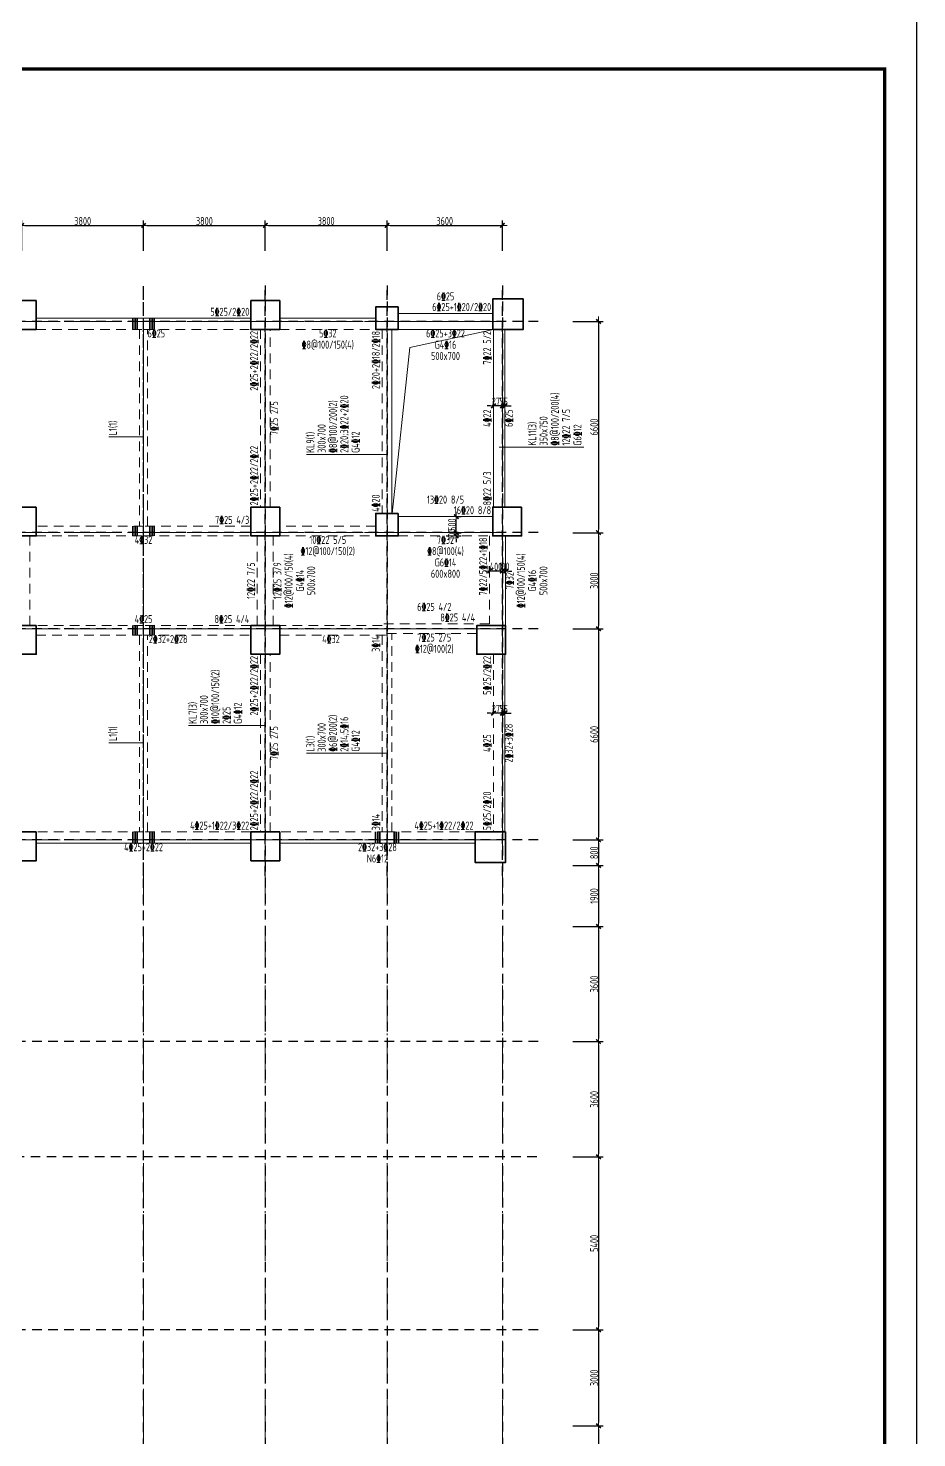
# Model space of a CAD drawing. Header units: millimetres. Extents: x 539196 to 807275, y 431843 to 1156631.
# Drawn here: x 701555 to 729290, y 891184 to 935218 of the extents above; entities that cross this region are included whole.
import ezdxf
from ezdxf.enums import TextEntityAlignment as Align

# ---------------------------------------------------------------- set-up
doc = ezdxf.new("R2010")
doc.units = ezdxf.units.MM
doc.header["$MEASUREMENT"] = 0
for name, pattern in [('DOTE', [2.42, 2, -0.2, 0.02, -0.2]), ('点划线', [1850, 1200, -300, 50, -300]), ('虚线', [500, 300, -200])]:
    doc.linetypes.add(name, pattern=pattern)
doc.layers.add('DOTE', color=1, linetype='DOTE')
doc.layers.add('PUB_TITLE', color=4, linetype='Continuous')
for name, color, linetype, lineweight in [('尺寸标注-梁', 3, 'Continuous', 18), ('板洞边线', 253, 'Continuous', 18), ('梁原位标注', 7, 'Continuous', 18), ('梁名称编号', 2, 'Continuous', 18), ('梁标注引线', 2, 'Continuous', 18), ('梁附加箍筋', 1, 'Continuous', 35), ('梁集中标注', 2, 'Continuous', 18), ('砼柱', 2, 'Continuous', 35), ('砼梁', 4, 'Continuous', 18), ('轴线', 9, '点划线', 18), ('轴线标注', 3, 'Continuous', 18)]:
    doc.layers.add(name, color=color, linetype=linetype, lineweight=lineweight)
doc.styles.add('样式 1_yjk_yjk_yjk_yjk_yjk_yjk_yjk_yjk_yjk_yjk', font='yjkeng.shx', dxfattribs={"width": 0.7, "bigfont": 'yjkchn.shx'})
doc.dimstyles.new('盈建科结构_yjk_yjk_yjk_yjk_yjk_yjk_yjk_yjk_yjk_yjk', dxfattribs={"dimscale": 100, "dimtxt": 2.5, "dimasz": 1, "dimexe": 1.5, "dimexo": 0.625, "dimgap": 0.1, "dimtad": 1, "dimdec": 0, "dimrnd": 1, "dimzin": 0, "dimdsep": 46, "dimtxsty": '样式 1_yjk_yjk_yjk_yjk_yjk_yjk_yjk_yjk_yjk_yjk', "dimblk": '_yjkbk', "dimblk1": 'ARCHTICK', "dimblk2": 'ARCHTICK', "dimcen": 0.09, "dimadec": 0, "dimazin": 0, "dimtfac": 1, "dimtdec": 4, "dimtix": 1, "dimtmove": 2, "dimatfit": 3, "dimfxl": 0, "dimtolj": 1, "dimtzin": 0, "dimarcsym": 0})

# ---------------------------------------------------------------- blocks, each defined once
blk = doc.blocks.new('_yjkbk')
blk.add_line((-1, 0), (1.5, 0))
blk.add_lwpolyline([(-0.7, -0.7, 0.5, 0.5, 0), (0.7, 0.7, 0.5, 0.5, 0)], format="xyseb")
blk = doc.blocks.new('*D367')
at = {"layer": 'Defpoints', "color": 0}
for p in [(716355, 913820), (716355, 913819), (716430, 913819)]:
    blk.add_point(p, dxfattribs=at)
at = {"layer": '尺寸标注-梁', "color": 0, "lineweight": -2}
for p, q in [((716255, 913820), (716155, 913820)), ((716355, 913819), (716355, 913970)), ((716430, 913820), (716355, 913820)), ((716430, 913819), (716430, 913970)), ((716530, 913820), (716630, 913820))]:
    blk.add_line(p, q, dxfattribs=at)
at = {"layer": '尺寸标注-梁', "color": 0, "lineweight": -2, "xscale": 100, "yscale": 100, "zscale": 100}
blk.add_blockref('_yjkbk', (716355, 913820), dxfattribs=at)
at = {"layer": '尺寸标注-梁', "color": 0, "lineweight": -2, "xscale": 100, "yscale": 100, "zscale": 100, "rotation": 180}
blk.add_blockref('_yjkbk', (716430, 913820), dxfattribs=at)
at = {"layer": '尺寸标注-梁', "color": 0, "insert": (716393, 913955), "char_height": 250, "attachment_point": 5, "style": '样式 1_yjk_yjk_yjk_yjk_yjk_yjk_yjk_yjk_yjk_yjk'}
blk.add_mtext('\\A1;75', dxfattribs=at)
blk = doc.blocks.new('_ARCHTICK')
at = {"color": 0, "linetype": 'ByBlock', "const_width": 0.15}
blk.add_lwpolyline([(-0.5, -0.5), (0.5, 0.5)], dxfattribs=at)
blk = doc.blocks.new('*D368')
at = {"layer": 'Defpoints', "color": 0}
for p in [(716080, 913820), (716080, 913819), (716355, 913819)]:
    blk.add_point(p, dxfattribs=at)
at = {"layer": '尺寸标注-梁', "color": 0, "lineweight": -2}
for p, q in [((715980, 913820), (715880, 913820)), ((716080, 913819), (716080, 913970)), ((716355, 913820), (716080, 913820)), ((716355, 913819), (716355, 913970)), ((716455, 913820), (716555, 913820))]:
    blk.add_line(p, q, dxfattribs=at)
at = {"layer": '尺寸标注-梁', "color": 0, "lineweight": -2, "xscale": 100, "yscale": 100, "zscale": 100}
blk.add_blockref('_yjkbk', (716080, 913820), dxfattribs=at)
at = {"layer": '尺寸标注-梁', "color": 0, "lineweight": -2, "xscale": 100, "yscale": 100, "zscale": 100, "rotation": 180}
blk.add_blockref('_yjkbk', (716355, 913820), dxfattribs=at)
at = {"layer": '尺寸标注-梁', "color": 0, "insert": (716218, 913955), "char_height": 250, "attachment_point": 5, "style": '样式 1_yjk_yjk_yjk_yjk_yjk_yjk_yjk_yjk_yjk_yjk'}
blk.add_mtext('\\A1;275', dxfattribs=at)
blk = doc.blocks.new('*D369')
at = {"layer": 'Defpoints', "color": 0}
for p in [(716355, 918260), (716355, 918259), (716455, 918259)]:
    blk.add_point(p, dxfattribs=at)
at = {"layer": '尺寸标注-梁', "color": 0, "lineweight": -2}
for p, q in [((716255, 918260), (716155, 918260)), ((716355, 918259), (716355, 918410)), ((716455, 918260), (716355, 918260)), ((716455, 918259), (716455, 918410)), ((716555, 918260), (716655, 918260))]:
    blk.add_line(p, q, dxfattribs=at)
at = {"layer": '尺寸标注-梁', "color": 0, "lineweight": -2, "xscale": 100, "yscale": 100, "zscale": 100}
blk.add_blockref('_yjkbk', (716355, 918260), dxfattribs=at)
at = {"layer": '尺寸标注-梁', "color": 0, "lineweight": -2, "xscale": 100, "yscale": 100, "zscale": 100, "rotation": 180}
blk.add_blockref('_yjkbk', (716455, 918260), dxfattribs=at)
at = {"layer": '尺寸标注-梁', "color": 0, "insert": (716405, 918395), "char_height": 250, "attachment_point": 5, "style": '样式 1_yjk_yjk_yjk_yjk_yjk_yjk_yjk_yjk_yjk_yjk'}
blk.add_mtext('\\A1;100', dxfattribs=at)
blk = doc.blocks.new('*D370')
at = {"layer": 'Defpoints', "color": 0}
for p in [(715955, 918260), (715955, 918259), (716355, 918259)]:
    blk.add_point(p, dxfattribs=at)
at = {"layer": '尺寸标注-梁', "color": 0, "lineweight": -2}
for p, q in [((715955, 918259), (715955, 918410)), ((716255, 918260), (716055, 918260)), ((716355, 918259), (716355, 918410))]:
    blk.add_line(p, q, dxfattribs=at)
at = {"layer": '尺寸标注-梁', "color": 0, "lineweight": -2, "xscale": 100, "yscale": 100, "zscale": 100, "rotation": 180}
blk.add_blockref('_yjkbk', (715955, 918260), dxfattribs=at)
at = {"layer": '尺寸标注-梁', "color": 0, "lineweight": -2, "xscale": 100, "yscale": 100, "zscale": 100}
blk.add_blockref('_yjkbk', (716355, 918260), dxfattribs=at)
at = {"layer": '尺寸标注-梁', "color": 0, "insert": (716155, 918395), "char_height": 250, "attachment_point": 5, "style": '样式 1_yjk_yjk_yjk_yjk_yjk_yjk_yjk_yjk_yjk_yjk'}
blk.add_mtext('\\A1;400', dxfattribs=at)
blk = doc.blocks.new('*D371')
at = {"layer": 'Defpoints', "color": 0}
for p in [(716355, 923420), (716355, 923419), (716430, 923419)]:
    blk.add_point(p, dxfattribs=at)
at = {"layer": '尺寸标注-梁', "color": 0, "lineweight": -2}
for p, q in [((716255, 923420), (716155, 923420)), ((716355, 923419), (716355, 923570)), ((716430, 923420), (716355, 923420)), ((716430, 923419), (716430, 923570)), ((716530, 923420), (716630, 923420))]:
    blk.add_line(p, q, dxfattribs=at)
at = {"layer": '尺寸标注-梁', "color": 0, "lineweight": -2, "xscale": 100, "yscale": 100, "zscale": 100}
blk.add_blockref('_yjkbk', (716355, 923420), dxfattribs=at)
at = {"layer": '尺寸标注-梁', "color": 0, "lineweight": -2, "xscale": 100, "yscale": 100, "zscale": 100, "rotation": 180}
blk.add_blockref('_yjkbk', (716430, 923420), dxfattribs=at)
at = {"layer": '尺寸标注-梁', "color": 0, "insert": (716393, 923555), "char_height": 250, "attachment_point": 5, "style": '样式 1_yjk_yjk_yjk_yjk_yjk_yjk_yjk_yjk_yjk_yjk'}
blk.add_mtext('\\A1;75', dxfattribs=at)
blk = doc.blocks.new('*D372')
at = {"layer": 'Defpoints', "color": 0}
for p in [(716080, 923420), (716080, 923419), (716355, 923419)]:
    blk.add_point(p, dxfattribs=at)
at = {"layer": '尺寸标注-梁', "color": 0, "lineweight": -2}
for p, q in [((715980, 923420), (715880, 923420)), ((716080, 923419), (716080, 923570)), ((716355, 923420), (716080, 923420)), ((716355, 923419), (716355, 923570)), ((716455, 923420), (716555, 923420))]:
    blk.add_line(p, q, dxfattribs=at)
at = {"layer": '尺寸标注-梁', "color": 0, "lineweight": -2, "xscale": 100, "yscale": 100, "zscale": 100}
blk.add_blockref('_yjkbk', (716080, 923420), dxfattribs=at)
at = {"layer": '尺寸标注-梁', "color": 0, "lineweight": -2, "xscale": 100, "yscale": 100, "zscale": 100, "rotation": 180}
blk.add_blockref('_yjkbk', (716355, 923420), dxfattribs=at)
at = {"layer": '尺寸标注-梁', "color": 0, "insert": (716218, 923555), "char_height": 250, "attachment_point": 5, "style": '样式 1_yjk_yjk_yjk_yjk_yjk_yjk_yjk_yjk_yjk_yjk'}
blk.add_mtext('\\A1;275', dxfattribs=at)
blk = doc.blocks.new('*D373')
at = {"layer": 'Defpoints', "color": 0}
for p in [(714915, 919459), (714916, 919459), (714915, 919359)]:
    blk.add_point(p, dxfattribs=at)
at = {"layer": '尺寸标注-梁', "color": 0, "lineweight": -2}
for p, q in [((714915, 919459), (715066, 919459)), ((714916, 919559), (714916, 919659)), ((714916, 919359), (714916, 919459)), ((714915, 919359), (715066, 919359)), ((714916, 919259), (714916, 919159))]:
    blk.add_line(p, q, dxfattribs=at)
at = {"layer": '尺寸标注-梁', "color": 0, "lineweight": -2, "xscale": 100, "yscale": 100, "zscale": 100}
for p, rotation in [((714916, 919459), 270), ((714916, 919359), 90)]:
    blk.add_blockref('_yjkbk', p, dxfattribs=dict(at, rotation=rotation))
at = {"layer": '尺寸标注-梁', "color": 0, "insert": (714781, 919409), "char_height": 250, "attachment_point": 5, "rotation": 90, "style": '样式 1_yjk_yjk_yjk_yjk_yjk_yjk_yjk_yjk_yjk_yjk'}
blk.add_mtext('\\A1;100', dxfattribs=at)
blk = doc.blocks.new('*D374')
at = {"layer": 'Defpoints', "color": 0}
for p in [(714915, 919959), (714916, 919959), (714915, 919459)]:
    blk.add_point(p, dxfattribs=at)
at = {"layer": '尺寸标注-梁', "color": 0, "lineweight": -2}
for p, q in [((714915, 919959), (715066, 919959)), ((714915, 919459), (715066, 919459)), ((714916, 919559), (714916, 919859))]:
    blk.add_line(p, q, dxfattribs=at)
at = {"layer": '尺寸标注-梁', "color": 0, "lineweight": -2, "xscale": 100, "yscale": 100, "zscale": 100}
for p, rotation in [((714916, 919959), 90), ((714916, 919459), 270)]:
    blk.add_blockref('_yjkbk', p, dxfattribs=dict(at, rotation=rotation))
at = {"layer": '尺寸标注-梁', "color": 0, "insert": (714781, 919709), "char_height": 250, "attachment_point": 5, "rotation": 90, "style": '样式 1_yjk_yjk_yjk_yjk_yjk_yjk_yjk_yjk_yjk_yjk'}
blk.add_mtext('\\A1;500', dxfattribs=at)
blk = doc.blocks.new('*D398')
at = {"layer": 'Defpoints', "color": 0}
for p in [(705155, 929059), (701355, 926059), (705155, 926059)]:
    blk.add_point(p, dxfattribs=at)
at = {"layer": '轴线标注', "color": 0, "lineweight": -2}
for p, q in [((701355, 928259), (701355, 929209)), ((705155, 928259), (705155, 929209)), ((701455, 929059), (705055, 929059))]:
    blk.add_line(p, q, dxfattribs=at)
at = {"layer": '轴线标注', "color": 0, "lineweight": -2, "xscale": 100, "yscale": 100, "zscale": 100, "rotation": 180}
blk.add_blockref('_yjkbk', (701355, 929059), dxfattribs=at)
at = {"layer": '轴线标注', "color": 0, "lineweight": -2, "xscale": 100, "yscale": 100, "zscale": 100}
blk.add_blockref('_yjkbk', (705155, 929059), dxfattribs=at)
at = {"layer": '轴线标注', "color": 0, "insert": (703255, 929194), "char_height": 250, "attachment_point": 5, "style": '样式 1_yjk_yjk_yjk_yjk_yjk_yjk_yjk_yjk_yjk_yjk'}
blk.add_mtext('\\A1;3800', dxfattribs=at)
blk = doc.blocks.new('*D400')
at = {"layer": 'Defpoints', "color": 0}
for p in [(708955, 929059), (705155, 926059), (708955, 926059)]:
    blk.add_point(p, dxfattribs=at)
at = {"layer": '轴线标注', "color": 0, "lineweight": -2}
for p, q in [((705155, 928259), (705155, 929209)), ((708955, 928259), (708955, 929209)), ((705255, 929059), (708855, 929059))]:
    blk.add_line(p, q, dxfattribs=at)
at = {"layer": '轴线标注', "color": 0, "lineweight": -2, "xscale": 100, "yscale": 100, "zscale": 100, "rotation": 180}
blk.add_blockref('_yjkbk', (705155, 929059), dxfattribs=at)
at = {"layer": '轴线标注', "color": 0, "lineweight": -2, "xscale": 100, "yscale": 100, "zscale": 100}
blk.add_blockref('_yjkbk', (708955, 929059), dxfattribs=at)
at = {"layer": '轴线标注', "color": 0, "insert": (707055, 929194), "char_height": 250, "attachment_point": 5, "style": '样式 1_yjk_yjk_yjk_yjk_yjk_yjk_yjk_yjk_yjk_yjk'}
blk.add_mtext('\\A1;3800', dxfattribs=at)
blk = doc.blocks.new('*D402')
at = {"layer": 'Defpoints', "color": 0}
for p in [(712755, 929059), (708955, 926059), (712755, 926059)]:
    blk.add_point(p, dxfattribs=at)
at = {"layer": '轴线标注', "color": 0, "lineweight": -2}
for p, q in [((708955, 928259), (708955, 929209)), ((712755, 928259), (712755, 929209)), ((709055, 929059), (712655, 929059))]:
    blk.add_line(p, q, dxfattribs=at)
at = {"layer": '轴线标注', "color": 0, "lineweight": -2, "xscale": 100, "yscale": 100, "zscale": 100, "rotation": 180}
blk.add_blockref('_yjkbk', (708955, 929059), dxfattribs=at)
at = {"layer": '轴线标注', "color": 0, "lineweight": -2, "xscale": 100, "yscale": 100, "zscale": 100}
blk.add_blockref('_yjkbk', (712755, 929059), dxfattribs=at)
at = {"layer": '轴线标注', "color": 0, "insert": (710855, 929194), "char_height": 250, "attachment_point": 5, "style": '样式 1_yjk_yjk_yjk_yjk_yjk_yjk_yjk_yjk_yjk_yjk'}
blk.add_mtext('\\A1;3800', dxfattribs=at)
blk = doc.blocks.new('*D404')
at = {"layer": 'Defpoints', "color": 0}
for p in [(716355, 929059), (712755, 926059), (716355, 926059)]:
    blk.add_point(p, dxfattribs=at)
at = {"layer": '轴线标注', "color": 0, "lineweight": -2}
for p, q in [((712755, 928259), (712755, 929209)), ((716355, 928259), (716355, 929209)), ((712855, 929059), (716255, 929059))]:
    blk.add_line(p, q, dxfattribs=at)
at = {"layer": '轴线标注', "color": 0, "lineweight": -2, "xscale": 100, "yscale": 100, "zscale": 100, "rotation": 180}
blk.add_blockref('_yjkbk', (712755, 929059), dxfattribs=at)
at = {"layer": '轴线标注', "color": 0, "lineweight": -2, "xscale": 100, "yscale": 100, "zscale": 100}
blk.add_blockref('_yjkbk', (716355, 929059), dxfattribs=at)
at = {"layer": '轴线标注', "color": 0, "insert": (714555, 929194), "char_height": 250, "attachment_point": 5, "style": '样式 1_yjk_yjk_yjk_yjk_yjk_yjk_yjk_yjk_yjk_yjk'}
blk.add_mtext('\\A1;3600', dxfattribs=at)
blk = doc.blocks.new('*D406')
at = {"layer": 'Defpoints', "color": 0}
for p in [(716355, 926059), (716355, 919459), (719355, 919459)]:
    blk.add_point(p, dxfattribs=at)
at = {"layer": '轴线标注', "color": 0, "lineweight": -2}
for p, q in [((718555, 926059), (719505, 926059)), ((719355, 925959), (719355, 919559)), ((718555, 919459), (719505, 919459))]:
    blk.add_line(p, q, dxfattribs=at)
at = {"layer": '轴线标注', "color": 0, "lineweight": -2, "xscale": 100, "yscale": 100, "zscale": 100}
for p, rotation in [((719355, 926059), 90), ((719355, 919459), 270)]:
    blk.add_blockref('_yjkbk', p, dxfattribs=dict(at, rotation=rotation))
at = {"layer": '轴线标注', "color": 0, "insert": (719220, 922759), "char_height": 250, "attachment_point": 5, "rotation": 90, "style": '样式 1_yjk_yjk_yjk_yjk_yjk_yjk_yjk_yjk_yjk_yjk'}
blk.add_mtext('\\A1;6600', dxfattribs=at)
blk = doc.blocks.new('*D408')
at = {"layer": 'Defpoints', "color": 0}
for p in [(716355, 919459), (716355, 916459), (719355, 916459)]:
    blk.add_point(p, dxfattribs=at)
at = {"layer": '轴线标注', "color": 0, "lineweight": -2}
for p, q in [((718555, 919459), (719505, 919459)), ((719355, 919359), (719355, 916559)), ((718555, 916459), (719505, 916459))]:
    blk.add_line(p, q, dxfattribs=at)
at = {"layer": '轴线标注', "color": 0, "lineweight": -2, "xscale": 100, "yscale": 100, "zscale": 100}
for p, rotation in [((719355, 919459), 90), ((719355, 916459), 270)]:
    blk.add_blockref('_yjkbk', p, dxfattribs=dict(at, rotation=rotation))
at = {"layer": '轴线标注', "color": 0, "insert": (719220, 917959), "char_height": 250, "attachment_point": 5, "rotation": 90, "style": '样式 1_yjk_yjk_yjk_yjk_yjk_yjk_yjk_yjk_yjk_yjk'}
blk.add_mtext('\\A1;3000', dxfattribs=at)
blk = doc.blocks.new('*D410')
at = {"layer": 'Defpoints', "color": 0}
for p in [(716355, 916459), (716355, 909859), (719355, 909859)]:
    blk.add_point(p, dxfattribs=at)
at = {"layer": '轴线标注', "color": 0, "lineweight": -2}
for p, q in [((718555, 916459), (719505, 916459)), ((719355, 916359), (719355, 909959)), ((718555, 909859), (719505, 909859))]:
    blk.add_line(p, q, dxfattribs=at)
at = {"layer": '轴线标注', "color": 0, "lineweight": -2, "xscale": 100, "yscale": 100, "zscale": 100}
for p, rotation in [((719355, 916459), 90), ((719355, 909859), 270)]:
    blk.add_blockref('_yjkbk', p, dxfattribs=dict(at, rotation=rotation))
at = {"layer": '轴线标注', "color": 0, "insert": (719220, 913159), "char_height": 250, "attachment_point": 5, "rotation": 90, "style": '样式 1_yjk_yjk_yjk_yjk_yjk_yjk_yjk_yjk_yjk_yjk'}
blk.add_mtext('\\A1;6600', dxfattribs=at)
blk = doc.blocks.new('*D412')
at = {"layer": 'Defpoints', "color": 0}
for p in [(716355, 909859), (716355, 909059), (719355, 909059)]:
    blk.add_point(p, dxfattribs=at)
at = {"layer": '轴线标注', "color": 0, "lineweight": -2}
for p, q in [((718555, 909859), (719505, 909859)), ((719355, 909759), (719355, 909159)), ((718555, 909059), (719505, 909059))]:
    blk.add_line(p, q, dxfattribs=at)
at = {"layer": '轴线标注', "color": 0, "lineweight": -2, "xscale": 100, "yscale": 100, "zscale": 100}
for p, rotation in [((719355, 909859), 90), ((719355, 909059), 270)]:
    blk.add_blockref('_yjkbk', p, dxfattribs=dict(at, rotation=rotation))
at = {"layer": '轴线标注', "color": 0, "insert": (719220, 909459), "char_height": 250, "attachment_point": 5, "rotation": 90, "style": '样式 1_yjk_yjk_yjk_yjk_yjk_yjk_yjk_yjk_yjk_yjk'}
blk.add_mtext('\\A1;800', dxfattribs=at)
blk = doc.blocks.new('*D414')
at = {"layer": 'Defpoints', "color": 0}
for p in [(716355, 909059), (716355, 907159), (719355, 907159)]:
    blk.add_point(p, dxfattribs=at)
at = {"layer": '轴线标注', "color": 0, "lineweight": -2}
for p, q in [((718555, 909059), (719505, 909059)), ((719355, 908959), (719355, 907259)), ((718555, 907159), (719505, 907159))]:
    blk.add_line(p, q, dxfattribs=at)
at = {"layer": '轴线标注', "color": 0, "lineweight": -2, "xscale": 100, "yscale": 100, "zscale": 100}
for p, rotation in [((719355, 909059), 90), ((719355, 907159), 270)]:
    blk.add_blockref('_yjkbk', p, dxfattribs=dict(at, rotation=rotation))
at = {"layer": '轴线标注', "color": 0, "insert": (719220, 908109), "char_height": 250, "attachment_point": 5, "rotation": 90, "style": '样式 1_yjk_yjk_yjk_yjk_yjk_yjk_yjk_yjk_yjk_yjk'}
blk.add_mtext('\\A1;1900', dxfattribs=at)
blk = doc.blocks.new('*D416')
at = {"layer": 'Defpoints', "color": 0}
for p in [(716355, 907159), (716355, 903559), (719355, 903559)]:
    blk.add_point(p, dxfattribs=at)
at = {"layer": '轴线标注', "color": 0, "lineweight": -2}
for p, q in [((718555, 907159), (719505, 907159)), ((719355, 907059), (719355, 903659)), ((718555, 903559), (719505, 903559))]:
    blk.add_line(p, q, dxfattribs=at)
at = {"layer": '轴线标注', "color": 0, "lineweight": -2, "xscale": 100, "yscale": 100, "zscale": 100}
for p, rotation in [((719355, 907159), 90), ((719355, 903559), 270)]:
    blk.add_blockref('_yjkbk', p, dxfattribs=dict(at, rotation=rotation))
at = {"layer": '轴线标注', "color": 0, "insert": (719220, 905359), "char_height": 250, "attachment_point": 5, "rotation": 90, "style": '样式 1_yjk_yjk_yjk_yjk_yjk_yjk_yjk_yjk_yjk_yjk'}
blk.add_mtext('\\A1;3600', dxfattribs=at)
blk = doc.blocks.new('*D418')
at = {"layer": 'Defpoints', "color": 0}
for p in [(716355, 903559), (716355, 899959), (719355, 899959)]:
    blk.add_point(p, dxfattribs=at)
at = {"layer": '轴线标注', "color": 0, "lineweight": -2}
for p, q in [((718555, 903559), (719505, 903559)), ((719355, 903459), (719355, 900059)), ((718555, 899959), (719505, 899959))]:
    blk.add_line(p, q, dxfattribs=at)
at = {"layer": '轴线标注', "color": 0, "lineweight": -2, "xscale": 100, "yscale": 100, "zscale": 100}
for p, rotation in [((719355, 903559), 90), ((719355, 899959), 270)]:
    blk.add_blockref('_yjkbk', p, dxfattribs=dict(at, rotation=rotation))
at = {"layer": '轴线标注', "color": 0, "insert": (719220, 901759), "char_height": 250, "attachment_point": 5, "rotation": 90, "style": '样式 1_yjk_yjk_yjk_yjk_yjk_yjk_yjk_yjk_yjk_yjk'}
blk.add_mtext('\\A1;3600', dxfattribs=at)
blk = doc.blocks.new('*D420')
at = {"layer": 'Defpoints', "color": 0}
for p in [(716355, 899959), (716355, 894559), (719355, 894559)]:
    blk.add_point(p, dxfattribs=at)
at = {"layer": '轴线标注', "color": 0, "lineweight": -2}
for p, q in [((718555, 899959), (719505, 899959)), ((719355, 899859), (719355, 894659)), ((718555, 894559), (719505, 894559))]:
    blk.add_line(p, q, dxfattribs=at)
at = {"layer": '轴线标注', "color": 0, "lineweight": -2, "xscale": 100, "yscale": 100, "zscale": 100}
for p, rotation in [((719355, 899959), 90), ((719355, 894559), 270)]:
    blk.add_blockref('_yjkbk', p, dxfattribs=dict(at, rotation=rotation))
at = {"layer": '轴线标注', "color": 0, "insert": (719220, 897259), "char_height": 250, "attachment_point": 5, "rotation": 90, "style": '样式 1_yjk_yjk_yjk_yjk_yjk_yjk_yjk_yjk_yjk_yjk'}
blk.add_mtext('\\A1;5400', dxfattribs=at)
blk = doc.blocks.new('*D422')
at = {"layer": 'Defpoints', "color": 0}
for p in [(716355, 894559), (716355, 891559), (719355, 891559)]:
    blk.add_point(p, dxfattribs=at)
at = {"layer": '轴线标注', "color": 0, "lineweight": -2}
for p, q in [((718555, 894559), (719505, 894559)), ((719355, 894459), (719355, 891659)), ((718555, 891559), (719505, 891559))]:
    blk.add_line(p, q, dxfattribs=at)
at = {"layer": '轴线标注', "color": 0, "lineweight": -2, "xscale": 100, "yscale": 100, "zscale": 100}
for p, rotation in [((719355, 894559), 90), ((719355, 891559), 270)]:
    blk.add_blockref('_yjkbk', p, dxfattribs=dict(at, rotation=rotation))
at = {"layer": '轴线标注', "color": 0, "insert": (719220, 893059), "char_height": 250, "attachment_point": 5, "rotation": 90, "style": '样式 1_yjk_yjk_yjk_yjk_yjk_yjk_yjk_yjk_yjk_yjk'}
blk.add_mtext('\\A1;3000', dxfattribs=at)
blk = doc.blocks.new('*D424')
at = {"layer": 'Defpoints', "color": 0}
for p in [(716355, 891559), (716355, 889659), (719355, 889659)]:
    blk.add_point(p, dxfattribs=at)
at = {"layer": '轴线标注', "color": 0, "lineweight": -2}
for p, q in [((718555, 891559), (719505, 891559)), ((719355, 891459), (719355, 889759)), ((718555, 889659), (719505, 889659))]:
    blk.add_line(p, q, dxfattribs=at)
at = {"layer": '轴线标注', "color": 0, "lineweight": -2, "xscale": 100, "yscale": 100, "zscale": 100}
for p, rotation in [((719355, 891559), 90), ((719355, 889659), 270)]:
    blk.add_blockref('_yjkbk', p, dxfattribs=dict(at, rotation=rotation))
at = {"layer": '轴线标注', "color": 0, "insert": (719220, 890609), "char_height": 250, "attachment_point": 5, "rotation": 90, "style": '样式 1_yjk_yjk_yjk_yjk_yjk_yjk_yjk_yjk_yjk_yjk'}
blk.add_mtext('\\A1;1900', dxfattribs=at)
blk = doc.blocks.new('jzzw')
at = {"layer": 'DOTE', "color": 1, "linetype": '虚线'}
for p, q in [((940186, 852149), (940186, 890469)), ((940186, 872027), (940186, 890469)), ((943986, 872027), (943986, 890469)), ((943986, 890469), (943986, 834829)), ((947786, 872027), (947786, 890469)), ((947786, 890469), (947786, 834829)), ((951386, 872027), (951386, 890469)), ((951386, 890469), (951386, 834829)), ((952506, 889349), (912186, 889349)), ((952506, 889349), (912186, 889349)), ((952506, 889349), (912186, 889349)), ((952506, 889349), (912186, 889349)), ((952506, 882749), (911886, 882749)), ((952506, 879749), (911886, 879749)), ((952506, 873149), (912186, 873149)), ((952506, 866849), (912186, 866849)), ((952463, 863249), (912186, 863249)), ((952506, 857849), (912186, 857849))]:
    blk.add_line(p, q, dxfattribs=at)

msp = doc.modelspace()

# ---------------------------------------------------------------- linework, layer by layer
at = {"layer": 'PUB_TITLE'}
msp.add_lwpolyline([(669890.4, 852343), (729290.4, 852343), (729290.4, 936443), (669890.4, 936443)], close=True, dxfattribs=at)
at = {"layer": 'PUB_TITLE', "const_width": 100}
msp.add_lwpolyline([(670890.4, 853343), (728290.4, 853343), (728290.4, 933943), (670890.4, 933943)], close=True, dxfattribs=at)
at = {"layer": '板洞边线'}
for p, q in [((716080.4, 925809.2), (713466.7, 925248)), ((713466.7, 925248), (712916, 920059.2)), ((712916, 920059.2), (712905.4, 920059.2))]:
    msp.add_line(p, q, dxfattribs=at)
at = {"layer": '梁标注引线'}
for p, q in [((705155.4, 922448.6), (704072.9, 922448.6)), ((716255.4, 922129.4), (718898.9, 922129.4)), ((712755.4, 921901.5), (710236.9, 921901.5)), ((708955.4, 913434.2), (706561.9, 913434.2)), ((705155.4, 912898.6), (704072.9, 912898.6)), ((712755.4, 912566.9), (710236.9, 912566.9))]:
    msp.add_line(p, q, dxfattribs=at)
at = {"layer": '梁附加箍筋'}
for p, q in [((704820.4, 925809.2), (704820.4, 926159.2)), ((704890.4, 925809.2), (704890.4, 926159.2)), ((704960.4, 925809.2), (704960.4, 926159.2)), ((705350.4, 925809.2), (705350.4, 926159.2)), ((705420.4, 925809.2), (705420.4, 926159.2)), ((705490.4, 925809.2), (705490.4, 926159.2)), ((704820.4, 919359.2), (704820.4, 919659.2)), ((704890.4, 919359.2), (704890.4, 919659.2)), ((704960.4, 919359.2), (704960.4, 919659.2)), ((705350.4, 919359.2), (705350.4, 919659.2)), ((705420.4, 919359.2), (705420.4, 919659.2)), ((705490.4, 919359.2), (705490.4, 919659.2)), ((704820.4, 916259.2), (704820.4, 916559.2)), ((704890.4, 916259.2), (704890.4, 916559.2)), ((704960.4, 916259.2), (704960.4, 916559.2)), ((705350.4, 916259.2), (705350.4, 916559.2)), ((705420.4, 916259.2), (705420.4, 916559.2)), ((705490.4, 916259.2), (705490.4, 916559.2)), ((704820.4, 909759.2), (704820.4, 910109.2)), ((704890.4, 909759.2), (704890.4, 910109.2)), ((704960.4, 909759.2), (704960.4, 910109.2)), ((705350.4, 909759.2), (705350.4, 910109.2)), ((705420.4, 909759.2), (705420.4, 910109.2)), ((705490.4, 909759.2), (705490.4, 910109.2)), ((712395.4, 909759.2), (712395.4, 910109.2)), ((712465.4, 909759.2), (712465.4, 910109.2)), ((712535.4, 909759.2), (712535.4, 910109.2)), ((712975.4, 909759.2), (712975.4, 910109.2)), ((713045.4, 909759.2), (713045.4, 910109.2)), ((713115.4, 909759.2), (713115.4, 910109.2))]:
    msp.add_line(p, q, dxfattribs=at)
at = {"layer": '砼柱'}
for points in [[(701805.4, 926709.2), (700905.4, 926709.2), (700905.4, 925809.2), (701805.4, 925809.2)], [(709405.4, 926709.2), (708505.4, 926709.2), (708505.4, 925809.2), (709405.4, 925809.2)], [(713105.4, 926509.2), (712405.4, 926509.2), (712405.4, 925809.2), (713105.4, 925809.2)], [(717005.4, 926759.2), (716055.4, 926759.2), (716055.4, 925809.2), (717005.4, 925809.2)], [(701805.4, 920259.2), (700905.4, 920259.2), (700905.4, 919359.2), (701805.4, 919359.2)], [(709405.4, 920259.2), (708505.4, 920259.2), (708505.4, 919359.2), (709405.4, 919359.2)], [(713105.4, 920059.2), (712405.4, 920059.2), (712405.4, 919359.2), (713105.4, 919359.2)], [(716955.4, 920259.2), (716055.4, 920259.2), (716055.4, 919359.2), (716955.4, 919359.2)], [(701805.4, 916559.2), (700905.4, 916559.2), (700905.4, 915659.2), (701805.4, 915659.2)], [(709405.4, 916559.2), (708505.4, 916559.2), (708505.4, 915659.2), (709405.4, 915659.2)], [(716455.4, 916559.2), (715555.4, 916559.2), (715555.4, 915659.2), (716455.4, 915659.2)], [(701805.4, 910109.2), (700905.4, 910109.2), (700905.4, 909209.2), (701805.4, 909209.2)], [(709405.4, 910109.2), (708505.4, 910109.2), (708505.4, 909209.2), (709405.4, 909209.2)], [(716455.4, 910109.2), (715505.4, 910109.2), (715505.4, 909159.2), (716455.4, 909159.2)]]:
    msp.add_lwpolyline(points, close=True, dxfattribs=at)
at = {"layer": '砼梁'}
for p, q in [((705155.4, 926159.2), (701805.4, 926159.2)), ((708505.4, 926159.2), (705155.4, 926159.2)), ((712405.4, 926159.2), (709405.4, 926159.2)), ((716055.4, 926309.2), (713105.4, 926309.2)), ((712905.4, 920059.2), (712905.4, 925809.2)), ((713105.4, 925809.2), (716055.4, 925809.2)), ((716080.4, 925809.2), (716080.4, 920259.2)), ((716430.4, 920259.2), (716430.4, 925809.2)), ((716055.4, 919959.2), (713105.4, 919959.2)), ((716455.4, 916559.2), (716455.4, 919359.2)), ((716430.4, 910109.2), (716430.4, 915659.2)), ((701805.4, 909759.2), (705155.4, 909759.2)), ((705155.4, 909759.2), (708505.4, 909759.2)), ((709405.4, 909759.2), (712755.4, 909759.2)), ((712755.4, 909759.2), (715505.4, 909759.2))]:
    msp.add_line(p, q, dxfattribs=at)
at = {"layer": '砼梁', "linetype": '虚线'}
for p, q in [((701805.4, 925809.2), (705155.4, 925809.2)), ((705030.4, 925809.2), (705030.4, 919659.2)), ((705155.5, 925809.2), (708505.4, 925809.2)), ((705280.4, 919659.2), (705280.4, 925809.2)), ((708805.4, 925809.2), (708805.4, 920259.2)), ((709105.4, 920259.2), (709105.4, 925809.2)), ((709405.4, 925809.2), (712405.4, 925809.2)), ((712605.4, 925809.2), (712605.4, 920059.2)), ((705155.4, 919659.2), (701805.4, 919659.2)), ((708505.4, 919659.2), (705155.5, 919659.2)), ((712405.4, 919659.2), (709405.4, 919659.2)), ((701605.4, 916559.2), (701605.4, 919359.2)), ((701805.4, 919359.2), (705155.4, 919359.2)), ((705155.4, 919359.2), (708505.4, 919359.2)), ((708705.4, 919359.2), (708705.4, 916559.2)), ((709205.4, 916559.2), (709205.4, 919359.2)), ((709405.4, 919359.2), (712405.4, 919359.2)), ((713105.4, 919359.2), (716055.4, 919359.2)), ((715955.4, 919359.2), (715955.4, 916609.2)), ((705155.4, 916559.2), (701805.4, 916559.2)), ((708505.4, 916559.2), (705155.4, 916559.2)), ((712605.4, 916559.2), (709405.4, 916559.2)), ((715955.4, 916609.2), (712605.4, 916609.2)), ((701805.4, 916259.2), (705155.4, 916259.2)), ((705030.4, 916259.2), (705030.4, 910109.2)), ((705155.5, 916259.2), (708505.4, 916259.2)), ((705280.4, 910109.2), (705280.4, 916259.2)), ((709405.4, 916259.2), (712755.4, 916259.2)), ((712605.4, 916259.2), (712605.4, 910109.2)), ((712755.5, 916309.2), (715555.4, 916309.2)), ((712905.4, 910109.2), (712905.4, 916309.2)), ((708805.4, 915659.2), (708805.4, 910109.2)), ((709105.4, 910109.2), (709105.4, 915659.2)), ((716080.4, 915659.2), (716080.4, 910109.2)), ((705155.4, 910109.2), (701805.4, 910109.2)), ((708505.4, 910109.2), (705155.5, 910109.2)), ((712755.4, 910109.2), (709405.4, 910109.2)), ((715505.4, 910109.2), (712755.5, 910109.2))]:
    msp.add_line(p, q, dxfattribs=at)
at = {"layer": '轴线'}
for p, q in [((678755.4, 926059.2), (716355.4, 926059.2)), ((701355.4, 926059.2), (705155.4, 926059.2)), ((705155.4, 919459.2), (705155.4, 926059.2)), ((705155.4, 926059.2), (708955.4, 926059.2)), ((705155.4, 872659.2), (705155.4, 926059.2)), ((708955.4, 919459.2), (708955.4, 926059.2)), ((708955.4, 926059.2), (712755.4, 926059.2)), ((708955.4, 872659.2), (708955.4, 926059.2)), ((712755.4, 919459.2), (712755.4, 926059.2)), ((712755.4, 926059.2), (716355.4, 926059.2)), ((712755.4, 872659.2), (712755.4, 926059.2)), ((716355.4, 919459.2), (716355.4, 926059.2)), ((716355.4, 872659.2), (716355.4, 926059.2)), ((678755.4, 919459.2), (716355.4, 919459.2)), ((701355.4, 919459.2), (705155.4, 919459.2)), ((705155.4, 919459.2), (708955.4, 919459.2)), ((708955.4, 916459.2), (708955.4, 919459.2)), ((708955.4, 919459.2), (712755.4, 919459.2)), ((712755.4, 916459.2), (712755.4, 919459.2)), ((712755.4, 919459.2), (716355.4, 919459.2)), ((716355.4, 916459.2), (716355.4, 919459.2)), ((678755.4, 916459.2), (716355.4, 916459.2)), ((701355.4, 916459.2), (705155.4, 916459.2)), ((705155.4, 909859.2), (705155.4, 916459.2)), ((705155.4, 916459.2), (708955.4, 916459.2)), ((708955.4, 909859.2), (708955.4, 916459.2)), ((708955.4, 916459.2), (712755.4, 916459.2)), ((712755.4, 909859.2), (712755.4, 916459.2)), ((712755.4, 916459.2), (716355.4, 916459.2)), ((716355.4, 909859.2), (716355.4, 916459.2)), ((678755.4, 909859.2), (716355.4, 909859.2)), ((701355.4, 909859.2), (705155.4, 909859.2)), ((705155.4, 909859.2), (708955.4, 909859.2)), ((708955.4, 909859.2), (712755.4, 909859.2)), ((712755.4, 909859.2), (716355.4, 909859.2))]:
    msp.add_line(p, q, dxfattribs=at)

# ---------------------------------------------------------------- block references
msp.add_blockref('jzzw', (-235030.4, 36710.3))

# ---------------------------------------------------------------- texts
at = {"layer": '梁原位标注', "linetype": 'Continuous', "style": '样式 1_yjk_yjk_yjk_yjk_yjk_yjk_yjk_yjk_yjk_yjk', "width": 0.7}
for s, p in [('6\x8425', (714580.4, 926641.7)), ('13\x8420 8/5', (714580.4, 920291.7)), ('6\x8425 4/2', (714230.4, 916941.7)), ('4\x8425', (705155.4, 916559.2))]:
    msp.add_text(s, height=250, dxfattribs=at).set_placement(p, align=Align.BOTTOM_CENTER)
for s, p in [('5\x8425/2\x8420', (708455.4, 926159.2)), ('6\x8425+1\x8420/2\x8420', (716005.4, 926309.2)), ('7\x8425 4/3', (708455.4, 919659.2)), ('16\x8420 8/8', (716005.4, 919959.2)), ('8\x8425 4/4', (708455.4, 916559.2)), ('8\x8425 4/4', (715505.4, 916609.2)), ('4\x8425+1\x8422/3\x8422', (708455.4, 910109.2)), ('4\x8425+1\x8422/2\x8422', (715455.4, 910109.2))]:
    msp.add_text(s, height=250, dxfattribs=at).set_placement(p, align=Align.BOTTOM_RIGHT)
for s, p in [('6\x8425', (705552.9, 925809.2)), ('5\x8432', (710905.4, 925809.2)), ('6\x8425+3\x8422', (714580.4, 925809.2)), ('\x848@100/150(4)', (710905.4, 925456.5)), ('G4\x8416', (714580.4, 925456.5)), ('500x700', (714580.4, 925103.7)), ('4\x8432', (705155.4, 919359.2)), ('\x8412@100/150(2)', (710905.4, 919006.5)), ('10\x8422 5/5', (710905.4, 919359.2)), ('\x848@100(4)', (714580.4, 919006.5)), ('7\x8432', (714580.4, 919359.2)), ('G6\x8414', (714580.4, 918653.7)), ('600x800', (714580.4, 918301)), ('2\x8432+2\x8428', (705923.1, 916259.2)), ('4\x8432', (711005.4, 916259.2)), ('\x8412@100(2)', (714230.4, 915956.5)), ('7\x8425 2/5', (714230.4, 916309.2)), ('4\x8425+2\x8422', (705155.4, 909759.2)), ('2\x8432+3\x8428', (712455.4, 909759.2)), ('N6\x8412', (712455.4, 909406.5))]:
    msp.add_text(s, height=250, dxfattribs=at).set_placement(p, align=Align.TOP_CENTER)
for s, p in [('2\x8425+2\x8422/2\x8422', (708805.4, 925759.2)), ('2\x8420+2\x8418/2\x8418', (712605.4, 925759.2)), ('7\x8422 5/2', (716080.4, 925759.2)), ('7\x8422/5\x8422+1\x8418', (715955.4, 919309.2)), ('3\x8414', (712605.4, 916249.2)), ('2\x8425+2\x8422/2\x8422', (708805.4, 915609.2)), ('5\x8425/2\x8422', (716080.4, 915609.2))]:
    msp.add_text(s, height=250, rotation=90, dxfattribs=at).set_placement(p, align=Align.BOTTOM_RIGHT)
for s, p in [('7\x8425 2/5', (709105.4, 923034.2)), ('6\x8425', (716430.4, 923034.2)), ('\x8412@100/150(4)', (709558.2, 917959.2)), ('\x8412@100/150(4)', (716808.2, 917959.2)), ('12\x8425 3/9', (709205.4, 917959.2)), ('G4\x8414', (709910.9, 917959.2)), ('500x700', (710263.7, 917959.2)), ('7\x8432', (716455.4, 917959.2)), ('G4\x8416', (717160.9, 917959.2)), ('500x700', (717513.7, 917959.2)), ('7\x8425 2/5', (709105.4, 912884.2)), ('2\x8432+3\x8428', (716430.4, 912884.2))]:
    msp.add_text(s, height=250, rotation=90, dxfattribs=at).set_placement(p, align=Align.TOP_CENTER)
for s, p in [('4\x8422', (716080.4, 923034.2)), ('12\x8422 7/5', (708705.4, 917959.2)), ('4\x8425', (716080.4, 912884.2))]:
    msp.add_text(s, height=250, rotation=90, dxfattribs=at).set_placement(p, align=Align.BOTTOM_CENTER)
for s, p in [('2\x8425+2\x8422/2\x8422', (708805.4, 920309.2)), ('8\x8422 5/3', (716080.4, 920309.2)), ('4\x8420', (712605.4, 920109.2)), ('2\x8425+2\x8422/2\x8422', (708805.4, 910159.2)), ('5\x8425/2\x8420', (716080.4, 910159.2)), ('3\x8414', (712605.4, 910159.2))]:
    msp.add_text(s, height=250, rotation=90, dxfattribs=at).set_placement(p, align=Align.BOTTOM_LEFT)
at = {"layer": '梁名称编号', "linetype": 'Continuous', "style": '样式 1_yjk_yjk_yjk_yjk_yjk_yjk_yjk_yjk_yjk_yjk', "width": 0.7}
for s, p in [('L1(1)', (704072.9, 922498.6)), ('KL9(1)', (710236.9, 921951.5)), ('KL7(3)', (706561.9, 913484.2)), ('L1(1)', (704072.9, 912948.6)), ('L3(1)', (710236.9, 912616.9))]:
    msp.add_text(s, height=250, rotation=90, dxfattribs=at).set_placement(p, align=Align.TOP_LEFT)
msp.add_text('KL11(3)', height=250, rotation=90, dxfattribs=at).set_placement((717487.9, 922179.4), align=Align.BOTTOM_LEFT)
at = {"layer": '梁集中标注', "linetype": 'Continuous', "style": '样式 1_yjk_yjk_yjk_yjk_yjk_yjk_yjk_yjk_yjk_yjk', "width": 0.7}
for s, p in [('\x848@100/200(2)', (710942.4, 921951.5)), ('2\x8420;3\x8422+2\x8420', (711295.2, 921951.5)), ('300x700', (710589.7, 921951.5)), ('G4\x8412', (711647.9, 921951.5)), ('\x8410@100/150(2)', (707267.4, 913484.2)), ('300x700', (706914.7, 913484.2)), ('2\x8425', (707620.2, 913484.2)), ('G4\x8412', (707972.9, 913484.2)), ('300x700', (710589.7, 912616.9)), ('\x846@200(2)', (710942.4, 912616.9)), ('2\x8414;5\x8416', (711295.2, 912616.9)), ('G4\x8412', (711647.9, 912616.9))]:
    msp.add_text(s, height=250, rotation=90, dxfattribs=at).set_placement(p, align=Align.TOP_LEFT)
for s, p in [('\x848@100/200(4)', (718193.4, 922179.4)), ('350x750', (717840.7, 922179.4)), ('12\x8422 7/5', (718546.2, 922179.4)), ('G6\x8412', (718898.9, 922179.4))]:
    msp.add_text(s, height=250, rotation=90, dxfattribs=at).set_placement(p, align=Align.BOTTOM_LEFT)

# ---------------------------------------------------------------- dimensions: what is measured, and where the dimension line sits
at = {"layer": '尺寸标注-梁'}
for p1, p2, picture, middle in [((716355.4, 923419.2), (716080.4, 923419.2), '*D372', (716217.9, 923555.2)), ((716430.4, 923419.2), (716355.4, 923419.2), '*D371', (716392.9, 923555.2)), ((714915.4, 919459.2), (714915.4, 919959.2), '*D374', (714781.4, 919709.2)), ((714915.4, 919359.2), (714915.4, 919459.2), '*D373', (714781.4, 919409.2)), ((716355.4, 918259.2), (715955.4, 918259.2), '*D370', (716155.4, 918395.2)), ((716455.4, 918259.2), (716355.4, 918259.2), '*D369', (716405.4, 918395.2)), ((716355.4, 913819.2), (716080.4, 913819.2), '*D368', (716217.9, 913955.2)), ((716430.4, 913819.2), (716355.4, 913819.2), '*D367', (716392.9, 913955.2))]:
    dim = msp.add_aligned_dim(p1=p1, p2=p2, distance=-1, dimstyle='盈建科结构_yjk_yjk_yjk_yjk_yjk_yjk_yjk_yjk_yjk_yjk', override={"dimscale": 100, "dimtxt": 2.5, "dimasz": 1, "dimexe": 1.5, "dimexo": 0, "dimgap": 0.1, "dimtad": 1, "dimlfac": 1, "dimrnd": 5, "dimdle": 0, "dimfxlon": 0}, dxfattribs=at)
    dim.commit()
    dim.dimension.update_dxf_attribs({"geometry": picture, "text_midpoint": middle})
at = {"layer": '轴线标注'}
for p1, p2, picture, middle in [((701355.4, 926059.2), (705155.4, 926059.2), '*D398', (703255.4, 929194.2)), ((705155.4, 926059.2), (708955.4, 926059.2), '*D400', (707055.4, 929194.2)), ((708955.4, 926059.2), (712755.4, 926059.2), '*D402', (710855.4, 929194.2)), ((712755.4, 926059.2), (716355.4, 926059.2), '*D404', (714555.4, 929194.2)), ((716355.4, 926059.2), (716355.4, 919459.2), '*D406', (719220.4, 922759.2)), ((716355.4, 919459.2), (716355.4, 916459.2), '*D408', (719220.4, 917959.2)), ((716355.4, 916459.2), (716355.4, 909859.2), '*D410', (719220.4, 913159.2)), ((716355.4, 909859.2), (716355.4, 909059.2), '*D412', (719220.4, 909459.2)), ((716355.4, 909059.2), (716355.4, 907159.2), '*D414', (719220.4, 908109.2)), ((716355.4, 907159.2), (716355.4, 903559.2), '*D416', (719220.4, 905359.2)), ((716355.4, 903559.2), (716355.4, 899959.2), '*D418', (719220.4, 901759.2)), ((716355.4, 899959.2), (716355.4, 894559.2), '*D420', (719220.4, 897259.2)), ((716355.4, 894559.2), (716355.4, 891559.2), '*D422', (719220.4, 893059.2)), ((716355.4, 891559.2), (716355.4, 889659.2), '*D424', (719220.4, 890609.2))]:
    dim = msp.add_aligned_dim(p1=p1, p2=p2, distance=3000, dimstyle='盈建科结构_yjk_yjk_yjk_yjk_yjk_yjk_yjk_yjk_yjk_yjk', override={"dimscale": 100, "dimtxt": 2.5, "dimasz": 1, "dimexe": 1.5, "dimexo": 22, "dimgap": 0.1, "dimtad": 1, "dimlfac": 1, "dimrnd": 5, "dimdle": 0, "dimfxlon": 0}, dxfattribs=at)
    dim.commit()
    dim.dimension.update_dxf_attribs({"geometry": picture, "text_midpoint": middle})

doc.saveas('drawing.dxf')
